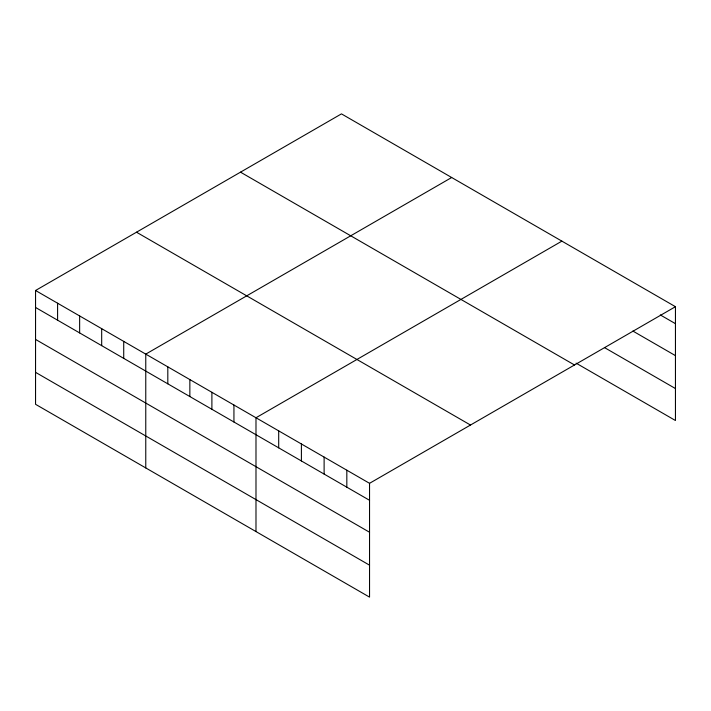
<?xml version="1.0" encoding="UTF-8"?>
<svg xmlns="http://www.w3.org/2000/svg" width="711" height="711" viewBox="0 0 711 711"><rect width="100%" height="100%" fill="white"/><g stroke="black" fill="none" stroke-linecap="round" stroke-linejoin="round"><path stroke-width="1.07" d="M35.55 290.488L369.542 483.32L369.542 597.124L35.55 404.301L35.55 290.488L341.458 113.876L675.45 306.699L675.45 420.512L576.088 363.143M451.681 177.51L145.764 354.122L145.764 467.936M561.894 241.136L255.987 417.757L255.987 531.561M369.542 483.32L675.45 306.699M660.306 314.937L675.45 323.674M632.87 331.05L675.45 355.633M604.474 347.581L675.45 388.553M240.514 172.16L574.497 364.983M136.503 232.204L470.486 425.036M35.55 307.463L369.542 500.295M35.55 339.423L369.542 532.246M35.55 372.342L369.542 565.174M346.826 470.202L346.826 487.177M324.118 457.093L324.118 474.068M301.402 443.975L301.402 460.959M278.694 430.866L278.694 447.841M233.937 405.03L233.937 422.005M211.896 392.303L211.896 409.278M189.855 379.576L189.855 396.551M167.814 366.849L167.814 383.824M123.723 341.396L123.723 358.371M101.682 328.669L101.682 345.644M79.641 315.942L79.641 332.917M57.591 303.215L57.591 320.19"/></g></svg>
